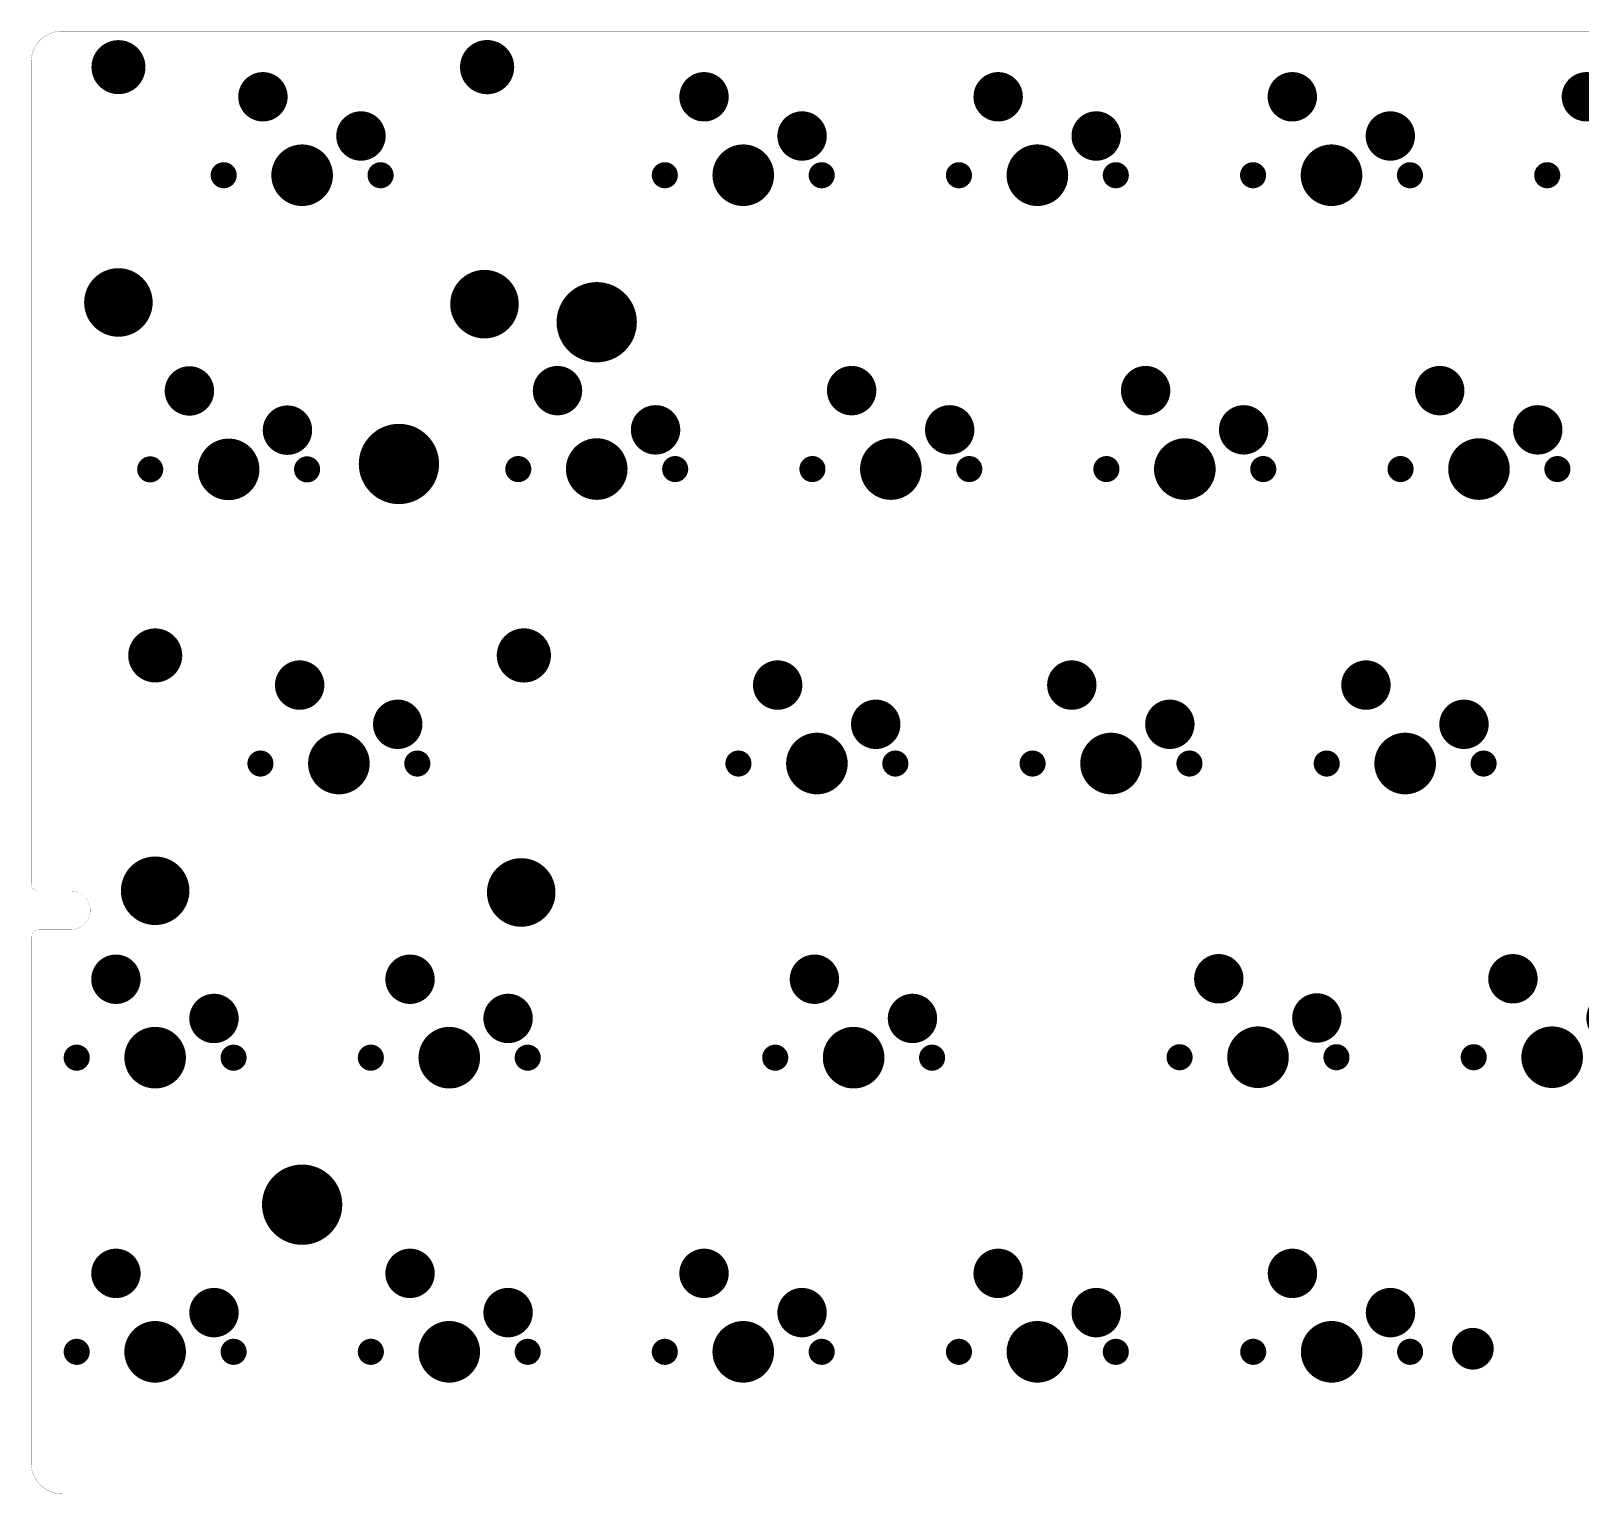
# Model space of a CAD drawing. Header units: millimetres. Extents: x 1049 to 1332, y 1256 to 1351.
# Drawn here: x 1048.7 to 1149.1, y 1255.5 to 1350.3 of the extents above; entities that cross this region are included whole.
import ezdxf

# ---------------------------------------------------------------- set-up
doc = ezdxf.new("R2010")
doc.units = ezdxf.units.MM
for name, color, linetype in [('BottomSolder', 6, 'Continuous'), ('KeepOutLayer', 6, 'Continuous'), ('PadHoleLayer', 156, 'Continuous')]:
    doc.layers.add(name, color=color, linetype=linetype)

# ---------------------------------------------------------------- blocks, each defined once
blk = doc.blocks.new('2X____82')
at = {"layer": 'BottomSolder'}
for points, const_width in [([(-12.77, 7, 1), (-11.02, 7, 1)], 1.75), ([(11.1, 7, 1), (12.86, 7, 1)], 1.75), ([(-13.01, -8.24, 1), (-10.79, -8.24, 1)], 2.22), ([(10.7, -8.35, 1), (12.92, -8.35, 1)], 2.22)]:
    blk.add_lwpolyline(points, format="xyb", close=True, dxfattribs=dict(at, const_width=const_width))
at = {"layer": 'PadHoleLayer'}
for points, const_width in [([(-12.66, 7, 1), (-11.13, 7, 1)], 1.52), ([(11.22, 7, 1), (12.74, 7, 1)], 1.52), ([(-12.89, -8.24, 1), (-10.9, -8.24, 1)], 1.99), ([(10.81, -8.35, 1), (12.8, -8.35, 1)], 1.99)]:
    blk.add_lwpolyline(points, format="xyb", close=True, dxfattribs=dict(at, const_width=const_width))
blk = doc.blocks.new('2X____84')
at = {"layer": 'BottomSolder'}
for points, const_width in [([(-12.77, 7, 1), (-11.02, 7, 1)], 1.75), ([(11.1, 7, 1), (12.86, 7, 1)], 1.75), ([(-13.01, -8.24, 1), (-10.79, -8.24, 1)], 2.22), ([(10.7, -8.35, 1), (12.92, -8.35, 1)], 2.22)]:
    blk.add_lwpolyline(points, format="xyb", close=True, dxfattribs=dict(at, const_width=const_width))
at = {"layer": 'PadHoleLayer'}
for points, const_width in [([(-12.66, 7, 1), (-11.13, 7, 1)], 1.52), ([(11.22, 7, 1), (12.74, 7, 1)], 1.52), ([(-12.89, -8.24, 1), (-10.9, -8.24, 1)], 1.99), ([(10.81, -8.35, 1), (12.8, -8.35, 1)], 1.99)]:
    blk.add_lwpolyline(points, format="xyb", close=True, dxfattribs=dict(at, const_width=const_width))
blk = doc.blocks.new('____87')
at = {"layer": 'BottomSolder'}
for points, const_width in [([(-3.34, 5.08, 1), (-1.74, 5.08, 1)], 1.6), ([(3.01, 2.54, 1), (4.61, 2.54, 1)], 1.6), ([(-1, 0, 1), (1, 0, 1)], 1.99), ([(-5.5, 0, 1), (-4.66, 0, 1)], 0.85), ([(4.66, 0, 1), (5.5, 0, 1)], 0.85)]:
    blk.add_lwpolyline(points, format="xyb", close=True, dxfattribs=dict(at, const_width=const_width))
at = {"layer": 'PadHoleLayer'}
for points, const_width in [([(-3.29, 5.08, 1), (-1.79, 5.08, 1)], 1.5), ([(3.06, 2.54, 1), (4.56, 2.54, 1)], 1.5), ([(-1, 0, 1), (1, 0, 1)], 1.99), ([(-5.5, 0, 1), (-4.66, 0, 1)], 0.85), ([(4.66, 0, 1), (5.5, 0, 1)], 0.85)]:
    blk.add_lwpolyline(points, format="xyb", close=True, dxfattribs=dict(at, const_width=const_width))
blk = doc.blocks.new('____88')
at = {"layer": 'BottomSolder'}
for points, const_width in [([(-3.34, 5.08, 1), (-1.74, 5.08, 1)], 1.6), ([(3.01, 2.54, 1), (4.61, 2.54, 1)], 1.6), ([(-1, 0, 1), (1, 0, 1)], 1.99), ([(-5.5, 0, 1), (-4.66, 0, 1)], 0.85), ([(4.66, 0, 1), (5.5, 0, 1)], 0.85)]:
    blk.add_lwpolyline(points, format="xyb", close=True, dxfattribs=dict(at, const_width=const_width))
at = {"layer": 'PadHoleLayer'}
for points, const_width in [([(-3.29, 5.08, 1), (-1.79, 5.08, 1)], 1.5), ([(3.06, 2.54, 1), (4.56, 2.54, 1)], 1.5), ([(-1, 0, 1), (1, 0, 1)], 1.99), ([(-5.5, 0, 1), (-4.66, 0, 1)], 0.85), ([(4.66, 0, 1), (5.5, 0, 1)], 0.85)]:
    blk.add_lwpolyline(points, format="xyb", close=True, dxfattribs=dict(at, const_width=const_width))
blk = doc.blocks.new('____89')
at = {"layer": 'BottomSolder'}
for points, const_width in [([(-3.34, 5.08, 1), (-1.74, 5.08, 1)], 1.6), ([(3.01, 2.54, 1), (4.61, 2.54, 1)], 1.6), ([(-1, 0, 1), (1, 0, 1)], 1.99), ([(-5.5, 0, 1), (-4.66, 0, 1)], 0.85), ([(4.66, 0, 1), (5.5, 0, 1)], 0.85)]:
    blk.add_lwpolyline(points, format="xyb", close=True, dxfattribs=dict(at, const_width=const_width))
at = {"layer": 'PadHoleLayer'}
for points, const_width in [([(-3.29, 5.08, 1), (-1.79, 5.08, 1)], 1.5), ([(3.06, 2.54, 1), (4.56, 2.54, 1)], 1.5), ([(-1, 0, 1), (1, 0, 1)], 1.99), ([(-5.5, 0, 1), (-4.66, 0, 1)], 0.85), ([(4.66, 0, 1), (5.5, 0, 1)], 0.85)]:
    blk.add_lwpolyline(points, format="xyb", close=True, dxfattribs=dict(at, const_width=const_width))
blk = doc.blocks.new('____91')
at = {"layer": 'BottomSolder'}
for points, const_width in [([(-3.34, 5.08, 1), (-1.74, 5.08, 1)], 1.6), ([(3.01, 2.54, 1), (4.61, 2.54, 1)], 1.6), ([(-1, 0, 1), (1, 0, 1)], 1.99), ([(-5.5, 0, 1), (-4.66, 0, 1)], 0.85), ([(4.66, 0, 1), (5.5, 0, 1)], 0.85)]:
    blk.add_lwpolyline(points, format="xyb", close=True, dxfattribs=dict(at, const_width=const_width))
at = {"layer": 'PadHoleLayer'}
for points, const_width in [([(-3.29, 5.08, 1), (-1.79, 5.08, 1)], 1.5), ([(3.06, 2.54, 1), (4.56, 2.54, 1)], 1.5), ([(-1, 0, 1), (1, 0, 1)], 1.99), ([(-5.5, 0, 1), (-4.66, 0, 1)], 0.85), ([(4.66, 0, 1), (5.5, 0, 1)], 0.85)]:
    blk.add_lwpolyline(points, format="xyb", close=True, dxfattribs=dict(at, const_width=const_width))
blk = doc.blocks.new('____94')
at = {"layer": 'BottomSolder'}
for points, const_width in [([(-3.34, 5.08, 1), (-1.74, 5.08, 1)], 1.6), ([(3.01, 2.54, 1), (4.61, 2.54, 1)], 1.6), ([(-1, 0, 1), (1, 0, 1)], 1.99), ([(-5.5, 0, 1), (-4.66, 0, 1)], 0.85), ([(4.66, 0, 1), (5.5, 0, 1)], 0.85)]:
    blk.add_lwpolyline(points, format="xyb", close=True, dxfattribs=dict(at, const_width=const_width))
at = {"layer": 'PadHoleLayer'}
for points, const_width in [([(-3.29, 5.08, 1), (-1.79, 5.08, 1)], 1.5), ([(3.06, 2.54, 1), (4.56, 2.54, 1)], 1.5), ([(-1, 0, 1), (1, 0, 1)], 1.99), ([(-5.5, 0, 1), (-4.66, 0, 1)], 0.85), ([(4.66, 0, 1), (5.5, 0, 1)], 0.85)]:
    blk.add_lwpolyline(points, format="xyb", close=True, dxfattribs=dict(at, const_width=const_width))
blk = doc.blocks.new('____98')
at = {"layer": 'BottomSolder'}
for points, const_width in [([(-3.34, 5.08, 1), (-1.74, 5.08, 1)], 1.6), ([(3.01, 2.54, 1), (4.61, 2.54, 1)], 1.6), ([(-1, 0, 1), (1, 0, 1)], 1.99), ([(-5.5, 0, 1), (-4.66, 0, 1)], 0.85), ([(4.66, 0, 1), (5.5, 0, 1)], 0.85)]:
    blk.add_lwpolyline(points, format="xyb", close=True, dxfattribs=dict(at, const_width=const_width))
at = {"layer": 'PadHoleLayer'}
for points, const_width in [([(-3.29, 5.08, 1), (-1.79, 5.08, 1)], 1.5), ([(3.06, 2.54, 1), (4.56, 2.54, 1)], 1.5), ([(-1, 0, 1), (1, 0, 1)], 1.99), ([(-5.5, 0, 1), (-4.66, 0, 1)], 0.85), ([(4.66, 0, 1), (5.5, 0, 1)], 0.85)]:
    blk.add_lwpolyline(points, format="xyb", close=True, dxfattribs=dict(at, const_width=const_width))
blk = doc.blocks.new('____99')
at = {"layer": 'BottomSolder'}
for points, const_width in [([(-3.34, 5.08, 1), (-1.74, 5.08, 1)], 1.6), ([(3.01, 2.54, 1), (4.61, 2.54, 1)], 1.6), ([(-1, 0, 1), (1, 0, 1)], 1.99), ([(-5.5, 0, 1), (-4.66, 0, 1)], 0.85), ([(4.66, 0, 1), (5.5, 0, 1)], 0.85)]:
    blk.add_lwpolyline(points, format="xyb", close=True, dxfattribs=dict(at, const_width=const_width))
at = {"layer": 'PadHoleLayer'}
for points, const_width in [([(-3.29, 5.08, 1), (-1.79, 5.08, 1)], 1.5), ([(3.06, 2.54, 1), (4.56, 2.54, 1)], 1.5), ([(-1, 0, 1), (1, 0, 1)], 1.99), ([(-5.5, 0, 1), (-4.66, 0, 1)], 0.85), ([(4.66, 0, 1), (5.5, 0, 1)], 0.85)]:
    blk.add_lwpolyline(points, format="xyb", close=True, dxfattribs=dict(at, const_width=const_width))
blk = doc.blocks.new('____103')
at = {"layer": 'BottomSolder'}
for points, const_width in [([(-3.34, 5.08, 1), (-1.74, 5.08, 1)], 1.6), ([(3.01, 2.54, 1), (4.61, 2.54, 1)], 1.6), ([(-1, 0, 1), (1, 0, 1)], 1.99), ([(-5.5, 0, 1), (-4.66, 0, 1)], 0.85), ([(4.66, 0, 1), (5.5, 0, 1)], 0.85)]:
    blk.add_lwpolyline(points, format="xyb", close=True, dxfattribs=dict(at, const_width=const_width))
at = {"layer": 'PadHoleLayer'}
for points, const_width in [([(-3.29, 5.08, 1), (-1.79, 5.08, 1)], 1.5), ([(3.06, 2.54, 1), (4.56, 2.54, 1)], 1.5), ([(-1, 0, 1), (1, 0, 1)], 1.99), ([(-5.5, 0, 1), (-4.66, 0, 1)], 0.85), ([(4.66, 0, 1), (5.5, 0, 1)], 0.85)]:
    blk.add_lwpolyline(points, format="xyb", close=True, dxfattribs=dict(at, const_width=const_width))
blk = doc.blocks.new('____106')
at = {"layer": 'BottomSolder'}
for points, const_width in [([(-3.34, 5.08, 1), (-1.74, 5.08, 1)], 1.6), ([(3.01, 2.54, 1), (4.61, 2.54, 1)], 1.6), ([(-1, 0, 1), (1, 0, 1)], 1.99), ([(-5.5, 0, 1), (-4.66, 0, 1)], 0.85), ([(4.66, 0, 1), (5.5, 0, 1)], 0.85)]:
    blk.add_lwpolyline(points, format="xyb", close=True, dxfattribs=dict(at, const_width=const_width))
at = {"layer": 'PadHoleLayer'}
for points, const_width in [([(-3.29, 5.08, 1), (-1.79, 5.08, 1)], 1.5), ([(3.06, 2.54, 1), (4.56, 2.54, 1)], 1.5), ([(-1, 0, 1), (1, 0, 1)], 1.99), ([(-5.5, 0, 1), (-4.66, 0, 1)], 0.85), ([(4.66, 0, 1), (5.5, 0, 1)], 0.85)]:
    blk.add_lwpolyline(points, format="xyb", close=True, dxfattribs=dict(at, const_width=const_width))
blk = doc.blocks.new('____107')
at = {"layer": 'BottomSolder'}
for points, const_width in [([(-3.34, 5.08, 1), (-1.74, 5.08, 1)], 1.6), ([(3.01, 2.54, 1), (4.61, 2.54, 1)], 1.6), ([(-1, 0, 1), (1, 0, 1)], 1.99), ([(-5.5, 0, 1), (-4.66, 0, 1)], 0.85), ([(4.66, 0, 1), (5.5, 0, 1)], 0.85)]:
    blk.add_lwpolyline(points, format="xyb", close=True, dxfattribs=dict(at, const_width=const_width))
at = {"layer": 'PadHoleLayer'}
for points, const_width in [([(-3.29, 5.08, 1), (-1.79, 5.08, 1)], 1.5), ([(3.06, 2.54, 1), (4.56, 2.54, 1)], 1.5), ([(-1, 0, 1), (1, 0, 1)], 1.99), ([(-5.5, 0, 1), (-4.66, 0, 1)], 0.85), ([(4.66, 0, 1), (5.5, 0, 1)], 0.85)]:
    blk.add_lwpolyline(points, format="xyb", close=True, dxfattribs=dict(at, const_width=const_width))
blk = doc.blocks.new('____109')
at = {"layer": 'BottomSolder'}
for points, const_width in [([(-3.34, 5.08, 1), (-1.74, 5.08, 1)], 1.6), ([(3.01, 2.54, 1), (4.61, 2.54, 1)], 1.6), ([(-1, 0, 1), (1, 0, 1)], 1.99), ([(-5.5, 0, 1), (-4.66, 0, 1)], 0.85), ([(4.66, 0, 1), (5.5, 0, 1)], 0.85)]:
    blk.add_lwpolyline(points, format="xyb", close=True, dxfattribs=dict(at, const_width=const_width))
at = {"layer": 'PadHoleLayer'}
for points, const_width in [([(-3.29, 5.08, 1), (-1.79, 5.08, 1)], 1.5), ([(3.06, 2.54, 1), (4.56, 2.54, 1)], 1.5), ([(-1, 0, 1), (1, 0, 1)], 1.99), ([(-5.5, 0, 1), (-4.66, 0, 1)], 0.85), ([(4.66, 0, 1), (5.5, 0, 1)], 0.85)]:
    blk.add_lwpolyline(points, format="xyb", close=True, dxfattribs=dict(at, const_width=const_width))
blk = doc.blocks.new('____115')
at = {"layer": 'BottomSolder'}
for points, const_width in [([(-3.34, 5.08, 1), (-1.74, 5.08, 1)], 1.6), ([(3.01, 2.54, 1), (4.61, 2.54, 1)], 1.6), ([(-1, 0, 1), (1, 0, 1)], 1.99), ([(-5.5, 0, 1), (-4.66, 0, 1)], 0.85), ([(4.66, 0, 1), (5.5, 0, 1)], 0.85)]:
    blk.add_lwpolyline(points, format="xyb", close=True, dxfattribs=dict(at, const_width=const_width))
at = {"layer": 'PadHoleLayer'}
for points, const_width in [([(-3.29, 5.08, 1), (-1.79, 5.08, 1)], 1.5), ([(3.06, 2.54, 1), (4.56, 2.54, 1)], 1.5), ([(-1, 0, 1), (1, 0, 1)], 1.99), ([(-5.5, 0, 1), (-4.66, 0, 1)], 0.85), ([(4.66, 0, 1), (5.5, 0, 1)], 0.85)]:
    blk.add_lwpolyline(points, format="xyb", close=True, dxfattribs=dict(at, const_width=const_width))
blk = doc.blocks.new('____119')
at = {"layer": 'BottomSolder'}
for points, const_width in [([(-3.34, 5.08, 1), (-1.74, 5.08, 1)], 1.6), ([(3.01, 2.54, 1), (4.61, 2.54, 1)], 1.6), ([(-1, 0, 1), (1, 0, 1)], 1.99), ([(-5.5, 0, 1), (-4.66, 0, 1)], 0.85), ([(4.66, 0, 1), (5.5, 0, 1)], 0.85)]:
    blk.add_lwpolyline(points, format="xyb", close=True, dxfattribs=dict(at, const_width=const_width))
at = {"layer": 'PadHoleLayer'}
for points, const_width in [([(-3.29, 5.08, 1), (-1.79, 5.08, 1)], 1.5), ([(3.06, 2.54, 1), (4.56, 2.54, 1)], 1.5), ([(-1, 0, 1), (1, 0, 1)], 1.99), ([(-5.5, 0, 1), (-4.66, 0, 1)], 0.85), ([(4.66, 0, 1), (5.5, 0, 1)], 0.85)]:
    blk.add_lwpolyline(points, format="xyb", close=True, dxfattribs=dict(at, const_width=const_width))
blk = doc.blocks.new('____120')
at = {"layer": 'BottomSolder'}
for points, const_width in [([(-3.34, 5.08, 1), (-1.74, 5.08, 1)], 1.6), ([(3.01, 2.54, 1), (4.61, 2.54, 1)], 1.6), ([(-1, 0, 1), (1, 0, 1)], 1.99), ([(-5.5, 0, 1), (-4.66, 0, 1)], 0.85), ([(4.66, 0, 1), (5.5, 0, 1)], 0.85)]:
    blk.add_lwpolyline(points, format="xyb", close=True, dxfattribs=dict(at, const_width=const_width))
at = {"layer": 'PadHoleLayer'}
for points, const_width in [([(-3.29, 5.08, 1), (-1.79, 5.08, 1)], 1.5), ([(3.06, 2.54, 1), (4.56, 2.54, 1)], 1.5), ([(-1, 0, 1), (1, 0, 1)], 1.99), ([(-5.5, 0, 1), (-4.66, 0, 1)], 0.85), ([(4.66, 0, 1), (5.5, 0, 1)], 0.85)]:
    blk.add_lwpolyline(points, format="xyb", close=True, dxfattribs=dict(at, const_width=const_width))
blk = doc.blocks.new('____128')
at = {"layer": 'BottomSolder'}
for points, const_width in [([(-3.34, 5.08, 1), (-1.74, 5.08, 1)], 1.6), ([(3.01, 2.54, 1), (4.61, 2.54, 1)], 1.6), ([(-1, 0, 1), (1, 0, 1)], 1.99), ([(-5.5, 0, 1), (-4.66, 0, 1)], 0.85), ([(4.66, 0, 1), (5.5, 0, 1)], 0.85)]:
    blk.add_lwpolyline(points, format="xyb", close=True, dxfattribs=dict(at, const_width=const_width))
at = {"layer": 'PadHoleLayer'}
for points, const_width in [([(-3.29, 5.08, 1), (-1.79, 5.08, 1)], 1.5), ([(3.06, 2.54, 1), (4.56, 2.54, 1)], 1.5), ([(-1, 0, 1), (1, 0, 1)], 1.99), ([(-5.5, 0, 1), (-4.66, 0, 1)], 0.85), ([(4.66, 0, 1), (5.5, 0, 1)], 0.85)]:
    blk.add_lwpolyline(points, format="xyb", close=True, dxfattribs=dict(at, const_width=const_width))
blk = doc.blocks.new('____129')
at = {"layer": 'BottomSolder'}
for points, const_width in [([(-3.34, 5.08, 1), (-1.74, 5.08, 1)], 1.6), ([(3.01, 2.54, 1), (4.61, 2.54, 1)], 1.6), ([(-1, 0, 1), (1, 0, 1)], 1.99), ([(-5.5, 0, 1), (-4.66, 0, 1)], 0.85), ([(4.66, 0, 1), (5.5, 0, 1)], 0.85)]:
    blk.add_lwpolyline(points, format="xyb", close=True, dxfattribs=dict(at, const_width=const_width))
at = {"layer": 'PadHoleLayer'}
for points, const_width in [([(-3.29, 5.08, 1), (-1.79, 5.08, 1)], 1.5), ([(3.06, 2.54, 1), (4.56, 2.54, 1)], 1.5), ([(-1, 0, 1), (1, 0, 1)], 1.99), ([(-5.5, 0, 1), (-4.66, 0, 1)], 0.85), ([(4.66, 0, 1), (5.5, 0, 1)], 0.85)]:
    blk.add_lwpolyline(points, format="xyb", close=True, dxfattribs=dict(at, const_width=const_width))
blk = doc.blocks.new('____132')
at = {"layer": 'BottomSolder'}
for points, const_width in [([(-3.34, 5.08, 1), (-1.74, 5.08, 1)], 1.6), ([(3.01, 2.54, 1), (4.61, 2.54, 1)], 1.6), ([(-1, 0, 1), (1, 0, 1)], 1.99), ([(-5.5, 0, 1), (-4.66, 0, 1)], 0.85), ([(4.66, 0, 1), (5.5, 0, 1)], 0.85)]:
    blk.add_lwpolyline(points, format="xyb", close=True, dxfattribs=dict(at, const_width=const_width))
at = {"layer": 'PadHoleLayer'}
for points, const_width in [([(-3.29, 5.08, 1), (-1.79, 5.08, 1)], 1.5), ([(3.06, 2.54, 1), (4.56, 2.54, 1)], 1.5), ([(-1, 0, 1), (1, 0, 1)], 1.99), ([(-5.5, 0, 1), (-4.66, 0, 1)], 0.85), ([(4.66, 0, 1), (5.5, 0, 1)], 0.85)]:
    blk.add_lwpolyline(points, format="xyb", close=True, dxfattribs=dict(at, const_width=const_width))
blk = doc.blocks.new('____133')
at = {"layer": 'BottomSolder'}
for points, const_width in [([(-3.34, 5.08, 1), (-1.74, 5.08, 1)], 1.6), ([(3.01, 2.54, 1), (4.61, 2.54, 1)], 1.6), ([(-1, 0, 1), (1, 0, 1)], 1.99), ([(-5.5, 0, 1), (-4.66, 0, 1)], 0.85), ([(4.66, 0, 1), (5.5, 0, 1)], 0.85)]:
    blk.add_lwpolyline(points, format="xyb", close=True, dxfattribs=dict(at, const_width=const_width))
at = {"layer": 'PadHoleLayer'}
for points, const_width in [([(-3.29, 5.08, 1), (-1.79, 5.08, 1)], 1.5), ([(3.06, 2.54, 1), (4.56, 2.54, 1)], 1.5), ([(-1, 0, 1), (1, 0, 1)], 1.99), ([(-5.5, 0, 1), (-4.66, 0, 1)], 0.85), ([(4.66, 0, 1), (5.5, 0, 1)], 0.85)]:
    blk.add_lwpolyline(points, format="xyb", close=True, dxfattribs=dict(at, const_width=const_width))
blk = doc.blocks.new('____134')
at = {"layer": 'BottomSolder'}
for points, const_width in [([(-3.34, 5.08, 1), (-1.74, 5.08, 1)], 1.6), ([(3.01, 2.54, 1), (4.61, 2.54, 1)], 1.6), ([(-1, 0, 1), (1, 0, 1)], 1.99), ([(-5.5, 0, 1), (-4.66, 0, 1)], 0.85), ([(4.66, 0, 1), (5.5, 0, 1)], 0.85)]:
    blk.add_lwpolyline(points, format="xyb", close=True, dxfattribs=dict(at, const_width=const_width))
at = {"layer": 'PadHoleLayer'}
for points, const_width in [([(-3.29, 5.08, 1), (-1.79, 5.08, 1)], 1.5), ([(3.06, 2.54, 1), (4.56, 2.54, 1)], 1.5), ([(-1, 0, 1), (1, 0, 1)], 1.99), ([(-5.5, 0, 1), (-4.66, 0, 1)], 0.85), ([(4.66, 0, 1), (5.5, 0, 1)], 0.85)]:
    blk.add_lwpolyline(points, format="xyb", close=True, dxfattribs=dict(at, const_width=const_width))
blk = doc.blocks.new('____136')
at = {"layer": 'BottomSolder'}
for points, const_width in [([(-3.34, 5.08, 1), (-1.74, 5.08, 1)], 1.6), ([(3.01, 2.54, 1), (4.61, 2.54, 1)], 1.6), ([(-1, 0, 1), (1, 0, 1)], 1.99), ([(-5.5, 0, 1), (-4.66, 0, 1)], 0.85), ([(4.66, 0, 1), (5.5, 0, 1)], 0.85)]:
    blk.add_lwpolyline(points, format="xyb", close=True, dxfattribs=dict(at, const_width=const_width))
at = {"layer": 'PadHoleLayer'}
for points, const_width in [([(-3.29, 5.08, 1), (-1.79, 5.08, 1)], 1.5), ([(3.06, 2.54, 1), (4.56, 2.54, 1)], 1.5), ([(-1, 0, 1), (1, 0, 1)], 1.99), ([(-5.5, 0, 1), (-4.66, 0, 1)], 0.85), ([(4.66, 0, 1), (5.5, 0, 1)], 0.85)]:
    blk.add_lwpolyline(points, format="xyb", close=True, dxfattribs=dict(at, const_width=const_width))
blk = doc.blocks.new('____137')
at = {"layer": 'BottomSolder'}
for points, const_width in [([(-3.34, 5.08, 1), (-1.74, 5.08, 1)], 1.6), ([(3.01, 2.54, 1), (4.61, 2.54, 1)], 1.6), ([(-1, 0, 1), (1, 0, 1)], 1.99), ([(-5.5, 0, 1), (-4.66, 0, 1)], 0.85), ([(4.66, 0, 1), (5.5, 0, 1)], 0.85)]:
    blk.add_lwpolyline(points, format="xyb", close=True, dxfattribs=dict(at, const_width=const_width))
at = {"layer": 'PadHoleLayer'}
for points, const_width in [([(-3.29, 5.08, 1), (-1.79, 5.08, 1)], 1.5), ([(3.06, 2.54, 1), (4.56, 2.54, 1)], 1.5), ([(-1, 0, 1), (1, 0, 1)], 1.99), ([(-5.5, 0, 1), (-4.66, 0, 1)], 0.85), ([(4.66, 0, 1), (5.5, 0, 1)], 0.85)]:
    blk.add_lwpolyline(points, format="xyb", close=True, dxfattribs=dict(at, const_width=const_width))
blk = doc.blocks.new('____146')
at = {"layer": 'BottomSolder'}
for points, const_width in [([(-3.34, 5.08, 1), (-1.74, 5.08, 1)], 1.6), ([(3.01, 2.54, 1), (4.61, 2.54, 1)], 1.6), ([(-1, 0, 1), (1, 0, 1)], 1.99), ([(-5.5, 0, 1), (-4.66, 0, 1)], 0.85), ([(4.66, 0, 1), (5.5, 0, 1)], 0.85)]:
    blk.add_lwpolyline(points, format="xyb", close=True, dxfattribs=dict(at, const_width=const_width))
at = {"layer": 'PadHoleLayer'}
for points, const_width in [([(-3.29, 5.08, 1), (-1.79, 5.08, 1)], 1.5), ([(3.06, 2.54, 1), (4.56, 2.54, 1)], 1.5), ([(-1, 0, 1), (1, 0, 1)], 1.99), ([(-5.5, 0, 1), (-4.66, 0, 1)], 0.85), ([(4.66, 0, 1), (5.5, 0, 1)], 0.85)]:
    blk.add_lwpolyline(points, format="xyb", close=True, dxfattribs=dict(at, const_width=const_width))
blk = doc.blocks.new('____147')
at = {"layer": 'BottomSolder'}
for points, const_width in [([(-3.34, 5.08, 1), (-1.74, 5.08, 1)], 1.6), ([(3.01, 2.54, 1), (4.61, 2.54, 1)], 1.6), ([(-1, 0, 1), (1, 0, 1)], 1.99), ([(-5.5, 0, 1), (-4.66, 0, 1)], 0.85), ([(4.66, 0, 1), (5.5, 0, 1)], 0.85)]:
    blk.add_lwpolyline(points, format="xyb", close=True, dxfattribs=dict(at, const_width=const_width))
at = {"layer": 'PadHoleLayer'}
for points, const_width in [([(-3.29, 5.08, 1), (-1.79, 5.08, 1)], 1.5), ([(3.06, 2.54, 1), (4.56, 2.54, 1)], 1.5), ([(-1, 0, 1), (1, 0, 1)], 1.99), ([(-5.5, 0, 1), (-4.66, 0, 1)], 0.85), ([(4.66, 0, 1), (5.5, 0, 1)], 0.85)]:
    blk.add_lwpolyline(points, format="xyb", close=True, dxfattribs=dict(at, const_width=const_width))
blk = doc.blocks.new('____148')
at = {"layer": 'BottomSolder'}
for points, const_width in [([(-3.34, 5.08, 1), (-1.74, 5.08, 1)], 1.6), ([(3.01, 2.54, 1), (4.61, 2.54, 1)], 1.6), ([(-1, 0, 1), (1, 0, 1)], 1.99), ([(-5.5, 0, 1), (-4.66, 0, 1)], 0.85), ([(4.66, 0, 1), (5.5, 0, 1)], 0.85)]:
    blk.add_lwpolyline(points, format="xyb", close=True, dxfattribs=dict(at, const_width=const_width))
at = {"layer": 'PadHoleLayer'}
for points, const_width in [([(-3.29, 5.08, 1), (-1.79, 5.08, 1)], 1.5), ([(3.06, 2.54, 1), (4.56, 2.54, 1)], 1.5), ([(-1, 0, 1), (1, 0, 1)], 1.99), ([(-5.5, 0, 1), (-4.66, 0, 1)], 0.85), ([(4.66, 0, 1), (5.5, 0, 1)], 0.85)]:
    blk.add_lwpolyline(points, format="xyb", close=True, dxfattribs=dict(at, const_width=const_width))

msp = doc.modelspace()

# ---------------------------------------------------------------- linework, layer by layer
at = {"layer": 'BottomSolder'}
for points, const_width in [([(1084.09, 1331.39, 1), (1086.69, 1331.39, 1)], 2.6), ([(1071.28, 1322.21, 1), (1073.88, 1322.21, 1)], 2.6), ([(1065.01, 1274.24, 1), (1067.61, 1274.24, 1)], 2.6), ([(1141.46, 1264.91, 1), (1142.81, 1264.91, 1)], 1.35)]:
    msp.add_lwpolyline(points, format="xyb", close=True, dxfattribs=dict(at, const_width=const_width))
at = {"layer": 'KeepOutLayer'}
for points, const_width in [([(1048.76, 1348.24, -0.414214), (1050.76, 1350.24)], 0.0127), ([(1049.26, 1294.55, -0.414214), (1048.76, 1295.05)], 0.00635), ([(1051.34, 1294.55, -1), (1051.34, 1292.06)], 0.00635), ([(1048.76, 1291.56, -0.414214), (1049.26, 1292.06)], 0.00635), ([(1050.76, 1255.51, -0.414214), (1048.76, 1257.51)], 0.0127)]:
    msp.add_lwpolyline(points, format="xyb", dxfattribs=dict(at, const_width=const_width))
at = {"layer": 'KeepOutLayer', "const_width": 0.00635}
for points in [[(1050.76, 1350.24), (1329.51, 1350.24)], [(1048.76, 1295.05), (1048.76, 1348.24)], [(1049.26, 1294.55), (1051.34, 1294.55)], [(1049.26, 1292.06), (1051.34, 1292.06)], [(1048.76, 1257.51), (1048.76, 1291.56)], [(1050.76, 1255.51), (1329.51, 1255.51)]]:
    msp.add_lwpolyline(points, dxfattribs=at)
at = {"layer": 'KeepOutLayer'}
for points, const_width in [([(1050.75, 1350.24, 1), (1050.76, 1350.24, 1)], 0.00317), ([(1050.75, 1350.24, 1), (1050.76, 1350.24, 1)], 0.00635), ([(1048.75, 1348.24, 1), (1048.76, 1348.24, 1)], 0.00317), ([(1048.75, 1348.24, 1), (1048.76, 1348.24, 1)], 0.00635), ([(1048.75, 1295.05, 1), (1048.76, 1295.05, 1)], 0.00317), ([(1048.75, 1295.05, 1), (1048.76, 1295.05, 1)], 0.00317), ([(1049.25, 1294.55, 1), (1049.26, 1294.55, 1)], 0.00317), ([(1049.25, 1294.55, 1), (1049.26, 1294.55, 1)], 0.00317), ([(1051.34, 1294.55, 1), (1051.34, 1294.55, 1)], 0.00317), ([(1051.34, 1294.55, 1), (1051.34, 1294.55, 1)], 0.00317), ([(1049.25, 1292.06, 1), (1049.26, 1292.06, 1)], 0.00317), ([(1049.25, 1292.06, 1), (1049.26, 1292.06, 1)], 0.00317), ([(1051.34, 1292.06, 1), (1051.34, 1292.06, 1)], 0.00317), ([(1051.34, 1292.06, 1), (1051.34, 1292.06, 1)], 0.00317), ([(1048.75, 1291.56, 1), (1048.76, 1291.56, 1)], 0.00317), ([(1048.75, 1291.56, 1), (1048.76, 1291.56, 1)], 0.00317), ([(1048.75, 1257.51, 1), (1048.76, 1257.51, 1)], 0.00635), ([(1048.75, 1257.51, 1), (1048.76, 1257.51, 1)], 0.00317), ([(1050.75, 1255.51, 1), (1050.76, 1255.51, 1)], 0.00635), ([(1050.75, 1255.51, 1), (1050.76, 1255.51, 1)], 0.00317)]:
    msp.add_lwpolyline(points, format="xyb", close=True, dxfattribs=dict(at, const_width=const_width))
at = {"layer": 'PadHoleLayer'}
for points, const_width in [([(1084.45, 1332.33), (1086.33, 1332.33, -1), (1086.33, 1330.45), (1084.45, 1330.45, -1)], 0.625), ([(1071.65, 1323.15), (1073.52, 1323.15, -1), (1073.52, 1321.28), (1071.65, 1321.28, -1)], 0.625), ([(1065.37, 1275.18), (1067.25, 1275.18, -1), (1067.25, 1273.3), (1065.37, 1273.3, -1)], 0.625), ([(1141.51, 1264.91, 1), (1142.76, 1264.91, 1)], 1.25)]:
    msp.add_lwpolyline(points, format="xyb", close=True, dxfattribs=dict(at, const_width=const_width))

# ---------------------------------------------------------------- block references
for name, p in [('2X____82', (1066.31, 1340.91)), ('____136', (1066.31, 1340.91)), ('____148', (1094.88, 1340.91)), ('____147', (1113.93, 1340.91)), ('____146', (1132.98, 1340.91)), ('____137', (1152.03, 1340.91)), ('____133', (1061.55, 1321.86)), ('____132', (1085.39, 1321.88)), ('____134', (1104.44, 1321.88)), ('____128', (1123.48, 1321.88)), ('____129', (1142.53, 1321.88)), ('2X____84', (1068.69, 1302.81)), ('____115', (1068.69, 1302.81)), ('____120', (1099.65, 1302.81)), ('____119', (1118.7, 1302.81)), ('____109', (1137.75, 1302.81)), ('____103', (1056.79, 1283.76)), ('____98', (1075.84, 1283.76)), ('____99', (1102.03, 1283.76)), ('____106', (1128.22, 1283.79)), ('____107', (1147.27, 1283.79)), ('____87', (1056.79, 1264.71)), ('____94', (1075.84, 1264.71)), ('____91', (1094.88, 1264.71)), ('____88', (1113.93, 1264.71)), ('____89', (1132.99, 1264.71))]:
    msp.add_blockref(name, p)

doc.saveas('drawing.dxf')
